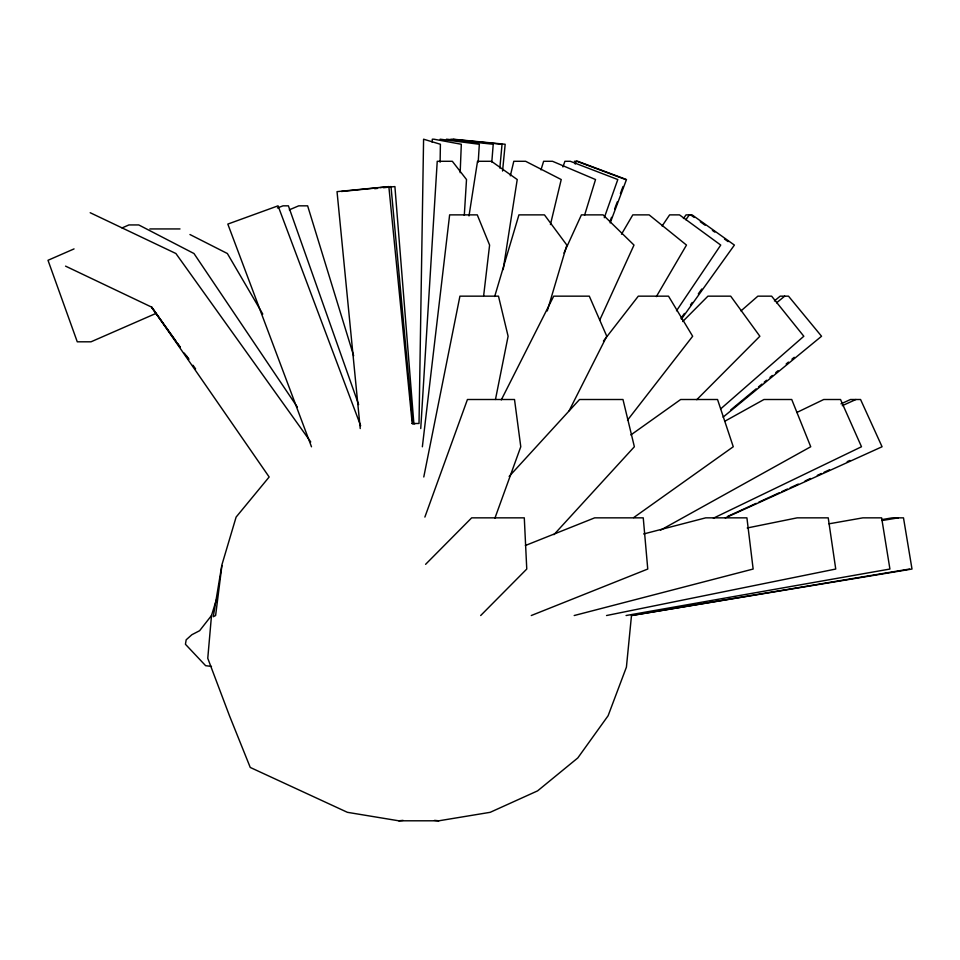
<?xml version="1.0" encoding="UTF-8"?>
<svg xmlns="http://www.w3.org/2000/svg" width="960" height="960" viewBox="0 0 960 960"><rect width="100%" height="100%" fill="white"/><g stroke="black" fill="none" stroke-linecap="round" stroke-linejoin="round"><path stroke-width="1.44" d="M440.112 162.216L440.4 144.264L423.588 139.2L419.016 423.492L412.032 423.492L414.732 423.936M432.192 142.2L432.312 139.2L433.92 139.2L461.316 144.264L460.164 172.692M420.744 428.544L437.232 161.292L452.328 161.292L466.512 179.544L464.292 215.376M478.212 162.216L479.328 144.264L440.112 139.2M491.796 162.12L493.224 144.264L446.46 139.2M216.312 599.88L211.5 615.528L207.768 658.284L229.464 715.74L250.248 767.448L347.388 812.316L398.748 820.8L438.828 820.8L490.188 812.316L537.588 790.872L577.812 757.932L608.112 715.74L626.412 667.164L631.488 615.528L909.552 569.04M499.848 168.072L502.032 144.264L450.924 139.2M502.56 171.048L505.176 144.264L453.132 139.2M422.364 446.796L449.628 214.872L477.276 214.872L489.6 245.076L483.66 295.62M468.996 215.928L477.528 161.292L491.448 161.292L517.224 179.544L503.172 269.616M221.784 565.524L213.276 616.716L215.616 615.528L222.06 564.336L236.112 517.08L269.16 476.988L151.572 306.936L175.848 340.944M423.78 476.988L459.924 296.16L498.48 296.16L508.104 336.252L495.468 399.468M510.324 175.824L513.804 161.292L525.624 161.292L561.228 179.544L550.44 224.568M494.688 296.472L518.928 214.872L544.452 214.872L566.844 245.076L547.272 310.932M540.984 169.872L543.624 161.292L552.516 161.292L595.536 179.544L584.568 215.268M562.92 166.956L564.924 161.292L570.3 161.292L617.796 179.544L604.296 217.716M424.872 517.08L467.436 399.504L514.512 399.504L520.776 446.748L494.928 518.136M609.984 221.52L611.544 217.32M614.664 208.932L617.268 201.936M620.4 193.536L623.004 186.54M575.22 164.088L576.264 161.292M610.188 222.924L626.484 179.544L577.752 161.292L574.38 161.292M563.976 253.068L581.412 214.872L603.06 214.872L633.996 245.076L599.736 320.1M501.3 399.876L553.716 296.16L589.308 296.16L606.78 336.252L569.16 410.712M621.504 234.204L632.808 214.872L649.116 214.872L686.484 245.076L656.352 296.616M662.1 226.032L669.624 214.872L679.476 214.872L720.732 245.076L676.488 310.8M683.436 218.532L686.04 214.872L692.064 214.872L734.4 245.076L681.384 319.14M680.988 318.312L684.456 313.428M690.516 304.884L692.244 302.448M698.316 293.904L701.772 289.02M685.86 219.732L689.34 214.872M603.444 341.076L638.304 296.16L668.508 296.16L692.652 336.252L627.504 420.168M211.5 615.528L199.632 630.696L191.856 634.728L186.168 639.816L185.436 644.268L205.632 665.688L211.476 666.42M509.148 476.424L579.54 399.504L622.98 399.504L634.368 446.748L553.92 534.66M425.592 564.336L471.672 517.848L524.292 517.848L526.764 569.04L480.684 615.528M682.704 321.54L707.94 296.16L730.692 296.16L759.864 336.252L696.768 399.696M741 310.896L757.872 296.16L771.612 296.16L803.82 336.252L720.576 408.972M774.408 300.936L780.18 296.16L788.496 296.16L821.544 336.252L723.084 417.144M730.74 409.92L756.144 388.872M758.448 386.964L761.904 384.084M764.22 382.176L766.524 380.256M769.992 377.388L772.296 375.48M775.764 372.612L778.068 370.692M786.144 363.996L788.46 362.076M791.916 359.208L794.232 357.3M776.58 302.82L784.692 296.16M630.852 434.952L680.676 399.504L717.54 399.504L733.26 446.748L633.612 517.644M724.764 421.272L763.968 399.504L791.736 399.504L810.732 446.748L660.444 530.22M796.812 412.488L823.74 399.504L840.528 399.504L861.492 446.748L713.376 518.208M840.984 403.86L850.5 399.504L860.568 399.504L882.072 446.748L725.256 517.92M727.62 516.432L756.156 503.364M758.868 502.116L779.256 492.792M781.968 491.544L787.404 489.06M790.128 487.812L798.276 484.08M805.068 480.972L810.504 478.476M817.308 475.368L821.376 473.496M824.1 472.26L829.536 469.764M847.2 461.676L849.912 460.44M842.28 405.684L855.912 399.504M74.052 248.904L48 260.292L77.268 341.808L91.008 341.808L155.46 313.644M122.052 227.94L128.904 224.94L138.756 224.94L193.98 253.524L297.396 407.148M289.32 209.832L298.728 205.836L307.632 205.836L353.652 355.74M525.36 545.52L594.684 517.848L643.248 517.848L647.76 569.04L531.276 615.528M277.428 207.984L283.02 205.836L288.396 205.836L358.632 404.58M643.668 533.964L705.708 517.848L746.916 517.848L753.144 569.04L574.2 615.528M747.228 527.976L797.184 517.848L828.228 517.848L835.74 569.04L606.54 615.528M828.972 523.824L862.872 517.848L881.628 517.848L889.92 569.04L626.076 615.528M881.964 519.576L892.32 517.848L903.492 517.848L912 569.04L631.488 615.528M882.048 520.536L898.296 517.848M374.7 188.7L377.652 188.376M383.556 187.728L387.972 187.236M390.924 186.912L394.908 186.588L413.856 423.492M341.388 191.496L377.028 187.92M380.004 187.62L391.008 186.588L412.824 423.492M398.748 820.8L403.044 820.38M149.856 228.936L180 228.936M434.532 820.38L438.828 820.8M576.876 161.292L625.608 179.544M90.192 212.724L175.908 253.524L310.74 441.936M65.556 266.136L151.26 306.936L179.952 347.016M189.96 234.528L227.376 253.524L262.788 314.088M690.612 214.872L694.248 217.464M700.296 221.772L705.132 225.228M712.392 230.4L714.804 232.128M724.488 239.028L728.112 241.62M184.296 353.1L188.64 359.172M192.984 365.244L195.6 368.88M177.588 343.38L180.18 347.016M186.252 355.524L188.856 359.172M360.66 425.748L278.04 205.836L227.82 224.088L311.496 446.796M412.212 423.492L388.848 186.588L337.032 191.64L360.228 428.544"/></g></svg>
